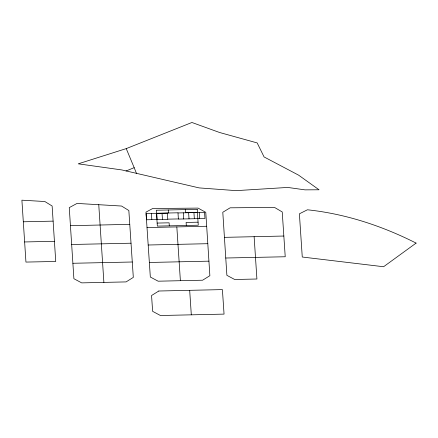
<?xml version="1.0" encoding="UTF-8"?>
<svg xmlns="http://www.w3.org/2000/svg" width="438" height="438" viewBox="0 0 438 438"><rect width="100%" height="100%" fill="white"/><g stroke="black" fill="none" stroke-linecap="round" stroke-linejoin="round"><path stroke-width="0.66" d="M126.056 171.001L134.176 167.661L126.237 148.613L78.243 163.828L121.808 169.933L199.148 187.902L236.197 190.639L287.728 187.437L305.001 189.862L319.045 189.78L298.585 175.145L264.087 156.952L257.177 142.925L219.564 132.49L191.932 122.487L126.237 148.613M70.436 225.696L129.763 224.338L133.311 277.391L126.089 281.908L81.687 282.877L73.891 278.71L69.259 207.628L77.022 203.429L121.567 206.041L128.843 210.525L129.763 224.338M156.497 213.262L177.981 212.791L178.392 219.077L204.968 218.496L204.568 212.359L177.992 212.939M197.423 212.364L185.46 212.627L185.263 209.599M167.36 213.175L146.1 213.64L146.506 219.777L167.765 219.312L167.354 213.021M23.318 221.787L53.118 221.135L55.735 261.47L25.946 262.077L21.9 200.182L44.846 201.524L52.127 206.008L53.118 221.135M167.754 219.159L178.386 218.929M157.138 223.079L169.101 222.816L169.298 225.844M198.069 222.186L186.106 222.444L186.309 225.471M147.02 227.563L206.681 226.254L209.868 275.699L202.63 280.205L158.134 281.196L150.327 277.019L145.98 212.129L152.643 208.521L198.058 208.099L205.778 212.331L206.681 226.254M224.42 237.352L283.84 236.033M24.637 241.957L54.411 241.305M71.668 244.492L131.028 243.205M148.192 245.006L207.809 243.692M225.756 258.015L285.226 256.756L282.231 211.948L274.768 207.568L266.134 207.486L230.12 207.815L222.794 212.271L226.884 275.321L234.691 279.499L256.914 279.006L254.128 236.701M72.883 263.276L132.287 262.001M149.353 262.471L208.937 261.157M134.176 167.661L136.574 173.612M199.252 212.474L199.651 218.611M193.935 212.589L194.341 218.726M188.619 212.709L189.024 218.847M189.681 290.323L191.307 314.834M183.308 212.824L183.708 218.962M176.832 226.906L180.385 280.698M168.258 209.972L168.455 212.999M162.049 213.29L162.449 219.427M156.733 213.405L157.132 219.542M151.417 213.52L151.822 219.657M98.758 204.705L103.888 282.395M416.1 243.101L383.579 266.742L302.264 257.024L299.395 213.815L307.41 209.791C345.412 213.799 382.089 225.882 416.1 243.101M158.797 291.013L151.559 295.519L152.627 311.336L160.434 315.513L224.053 314.112L222.4 289.6L158.797 291.013M197.226 209.337L156.295 210.235L157.341 226.107L198.266 225.214L197.226 209.337"/></g></svg>
